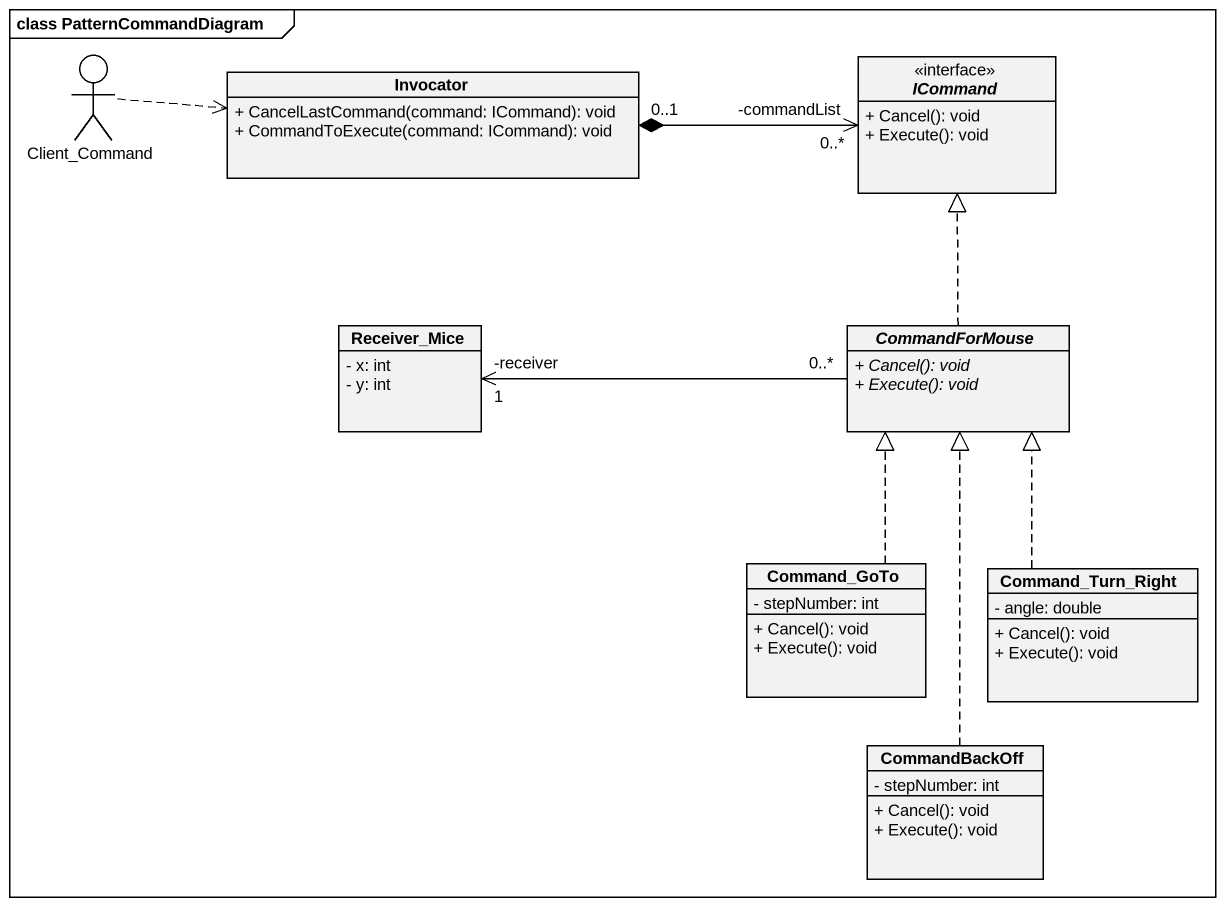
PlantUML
@startuml
mainframe class PatternCommandDiagram
allowmixing
hide circle
hide empty members
skinparam classAttributeIconSize 0
actor Client_Command
class Invocator {
  + CancelLastCommand(command: ICommand): void
  + CommandToExecute(command: ICommand): void
}
interface ICommand <<interface>> {
  + Cancel(): void
  + Execute(): void
}
class Receiver_Mice {
  - x: int
  - y: int
}
abstract class CommandForMouse {
  {abstract} + Cancel(): void
  {abstract} + Execute(): void
}
class Command_GoTo {
  - stepNumber: int
  + Cancel(): void
  + Execute(): void
}
class Command_Turn_Right {
  - angle: double
  + Cancel(): void
  + Execute(): void
}
class CommandBackOff {
  - stepNumber: int
  + Cancel(): void
  + Execute(): void
}
Client_Command .right.> Invocator
ICommand "-commandList\n0..*" <-left-* "0..1" Invocator
CommandForMouse .up.|> ICommand
CommandForMouse "0..*" -left-> "-receiver\n1" Receiver_Mice
Command_GoTo .up.|> CommandForMouse
Command_Turn_Right .up.|> CommandForMouse
CommandBackOff .up.|> CommandForMouse
@enduml
